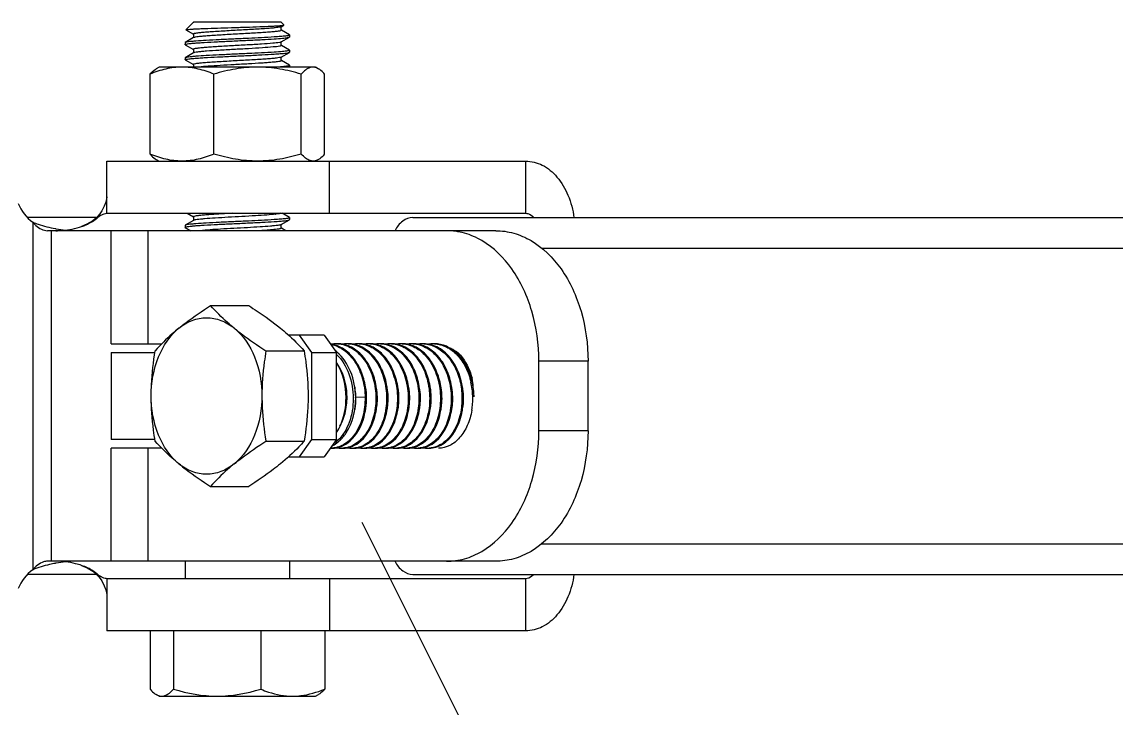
# Model space of a CAD drawing. Extents: x 1247970 to 1725648, y 860327 to 1277876.
# Drawn here: x 1335216 to 1335856, y 1196459 to 1196861 of the extents above; entities that cross this region are included whole.
import ezdxf

# ---------------------------------------------------------------- set-up
doc = ezdxf.new("R2010")
doc.units = 0
doc.header["$LTSCALE"] = 1000
doc.header["$MEASUREMENT"] = 0
doc.layers.get('0').update_dxf_attribs({"color": 254})
doc.layers.add('PUB_DIM', color=254, linetype='Continuous')
doc.layers.add('TK', color=4, linetype='Continuous')
doc.styles.get("Standard").update_dxf_attribs({"font": 'gbenor.shx', "bigfont": 'gbcbig.shx'})
doc.dimstyles.get("Standard").update_dxf_attribs({"dimtxt": 0.18, "dimasz": 0.18, "dimexe": 0.18, "dimexo": 0.0625, "dimgap": 0.09, "dimtad": 0, "dimtih": 1, "dimtoh": 1, "dimdec": 4, "dimzin": 0, "dimdsep": 46, "dimtxsty": 'Standard', "dimcen": 0.09, "dimadec": 0, "dimazin": 0, "dimtfac": 1, "dimtdec": 4, "dimtofl": 0, "dimtmove": 0, "dimatfit": 3, "dimfxl": 0, "dimtolj": 1, "dimtzin": 0, "dimarcsym": 0})

# ---------------------------------------------------------------- blocks, each defined once
blk = doc.blocks.new('A$C63786A89')
at = {"linetype": 'Continuous'}
for p, q in [((2298.54, 4216.22), (2294.64, 4212.32)), ((2294.67, 4212.25), (2294.64, 4212.32)), ((2298.54, 4216.22), (2298.97, 4216.53)), ((2298.97, 4216.53), (2299.28, 4216.69)), ((2299.02, 4216.56), (2298.97, 4216.53)), ((2299.27, 4216.95), (2299.02, 4216.69)), ((2299.02, 4216.69), (2299.02, 4216.56)), ((2299.02, 4216.69), (2299.28, 4216.69)), ((2299.27, 4216.95), (2350.17, 4216.95)), ((2350.18, 4216.95), (2351.98, 4215.14)), ((2350.31, 4214.11), (2351.95, 4215.06)), ((2350.43, 4212.04), (2350.43, 4214.18)), ((2351.95, 4215.06), (2351.98, 4215.14)), ((2299.13, 4207.72), (2294.28, 4204.9)), ((2294.67, 4212.25), (2298.99, 4209.74)), ((2299.02, 4209.79), (2299.02, 4207.65)), ((2350.31, 4205.2), (2355.17, 4208.02)), ((2355.17, 4209.36), (2350.46, 4212.09)), ((2355.17, 4208.02), (2354.15, 4207.75)), ((2355.27, 4208.13), (2355.17, 4208.02)), ((2355.27, 4209.24), (2355.27, 4208.13)), ((2294.28, 4204.9), (2294.18, 4204.79)), ((2294.18, 4204.79), (2294.18, 4203.68)), ((2294.28, 4203.56), (2294.18, 4203.68)), ((2294.28, 4203.56), (2298.99, 4200.83)), ((2299.02, 4200.89), (2299.02, 4198.74)), ((2350.31, 4205.2), (2349.49, 4204.95)), ((2350.43, 4203.13), (2350.43, 4205.27)), ((2355.17, 4200.45), (2350.46, 4203.18)), ((2355.17, 4200.45), (2355.27, 4200.34)), ((2355.27, 4200.34), (2355.27, 4199.22)), ((2294.28, 4196), (2294.18, 4195.88)), ((2294.18, 4195.88), (2294.18, 4194.77)), ((2294.28, 4194.66), (2294.18, 4194.77)), ((2299.13, 4198.81), (2294.28, 4196)), ((2294.28, 4194.66), (2298.99, 4191.93)), ((2350.31, 4196.3), (2355.17, 4199.11)), ((2350.43, 4194.22), (2350.43, 4196.36)), ((2355.17, 4191.54), (2350.46, 4194.27)), ((2355.17, 4199.11), (2355.27, 4199.22)), ((2278.92, 4190.48), (2277.23, 4189.5)), ((2370.53, 4190.48), (2278.92, 4190.48)), ((2299.02, 4191.98), (2299.02, 4190.48)), ((2355.17, 4191.54), (2355.27, 4191.43)), ((2355.27, 4191.43), (2355.27, 4190.48)), ((2370.53, 4190.48), (2372.21, 4189.5)), ((2273.64, 4139.59), (2273.64, 4186.39)), ((2311.03, 4139.59), (2311.03, 4186.39)), ((2362.12, 4139.59), (2362.12, 4186.39)), ((2375.81, 4139.59), (2375.81, 4186.39)), ((2248.37, 4104.96), (2248.37, 4135.5)), ((2248.37, 4135.5), (2493.39, 4135.5)), ((2277.23, 4136.48), (2278.92, 4135.5)), ((2372.21, 4136.48), (2370.53, 4135.5)), ((2378.71, 4104.96), (2378.71, 4135.5)), ((2493.39, 4135.5), (2493.39, 4104.96)), ((2242.08, 4101.71), (2243.82, 4104.01)), ((2248.37, 4104.96), (2493.39, 4104.96)), ((2295.34, 4104.96), (2298.99, 4102.85)), ((2355.17, 4102.46), (2350.86, 4104.96)), ((2242.38, 4102.41), (2201.98, 4102.41)), ((2205.03, 4099.71), (2205.03, 3896.42)), ((2294.28, 4098.01), (2294.18, 4097.89)), ((2294.18, 4097.89), (2294.18, 4096.78)), ((2299.13, 4100.82), (2294.28, 4098.01)), ((2299.02, 4102.9), (2299.02, 4100.75)), ((2350.31, 4098.31), (2355.17, 4101.12)), ((2350.43, 4096.23), (2350.43, 4098.37)), ((2355.17, 4102.46), (2355.27, 4102.35)), ((2355.27, 4102.35), (2355.27, 4101.23)), ((2427.31, 4102.41), (4115.84, 4102.41)), ((2447.1, 4094.78), (2213.69, 4094.78)), ((2215.83, 4094.78), (2215.83, 3901.35)), ((2250.91, 4028.6), (2250.91, 4094.78)), ((2272.53, 4028.6), (2272.53, 4094.78)), ((2294.28, 4096.67), (2294.18, 4096.78)), ((2294.28, 4096.67), (2297.54, 4094.78)), ((2353.05, 4094.78), (2350.46, 4096.28)), ((2475.9, 4094.78), (2447.1, 4094.78)), ((2502.82, 4084.6), (3938.47, 4084.6)), ((2309.06, 4050.96), (2331.39, 4050.96)), ((2375.52, 4033.69), (2354.61, 4033.69)), ((2368.32, 4023.51), (2361.12, 4033.69)), ((2375.52, 4033.69), (2382.72, 4023.51)), ((2250.91, 4028.6), (2280.52, 4028.6)), ((2250.93, 4023.51), (2250.93, 3972.61)), ((2250.93, 4023.51), (2276.52, 4023.51)), ((2341.46, 4024.51), (2363.78, 4024.51)), ((2368.32, 3972.61), (2368.32, 4023.51)), ((2368.32, 4023.51), (2382.72, 4023.51)), ((2382.72, 3972.61), (2382.72, 4023.51)), ((2453.34, 4022.8), (2453.3, 4022.84)), ((2501.09, 3977.7), (2501.09, 4018.42)), ((2529.89, 4018.42), (2501.09, 4018.42)), ((2529.89, 3977.7), (2529.89, 4018.42)), ((2394.07, 3997.3), (2393.95, 3997.3)), ((2399.46, 3997.16), (2394.07, 3997.3)), ((2529.89, 3977.7), (2501.09, 3977.7)), ((2276.52, 3972.61), (2250.93, 3972.61)), ((2341.46, 3971.61), (2363.78, 3971.61)), ((2361.12, 3962.43), (2368.32, 3972.61)), ((2368.32, 3972.61), (2382.72, 3972.61)), ((2382.72, 3972.61), (2375.52, 3962.43)), ((2250.91, 3901.35), (2250.91, 3967.52)), ((2280.52, 3967.52), (2250.91, 3967.52)), ((2272.53, 3901.35), (2272.53, 3967.52)), ((2354.61, 3962.43), (2375.52, 3962.43)), ((2309.06, 3945.16), (2331.39, 3945.16)), ((2502.82, 3911.53), (3938.47, 3911.53)), ((2447.1, 3901.35), (2213.69, 3901.35)), ((2294.18, 3901.35), (2294.18, 3891.16)), ((2355.27, 3901.35), (2355.27, 3891.16)), ((2475.9, 3901.35), (2447.1, 3901.35)), ((2242.37, 3893.71), (2201.98, 3893.71)), ((2242.08, 3894.41), (2243.82, 3892.11)), ((2427.31, 3893.71), (4115.84, 3893.71)), ((2248.37, 3891.16), (2248.37, 3860.62)), ((2493.39, 3891.16), (2248.37, 3891.16)), ((2378.71, 3891.16), (2378.71, 3860.62)), ((2493.39, 3891.16), (2493.39, 3860.62)), ((2493.39, 3860.62), (2248.37, 3860.62)), ((2273.63, 3860.62), (2273.63, 3826.54)), ((2287.32, 3860.62), (2287.32, 3826.54)), ((2338.42, 3860.62), (2338.42, 3826.54)), ((2375.82, 3860.62), (2375.82, 3826.54)), ((2278.91, 3822.45), (2277.25, 3823.4)), ((2278.91, 3822.45), (2370.54, 3822.45)), ((2370.54, 3822.45), (2372.2, 3823.4))]:
    blk.add_line(p, q, dxfattribs=at)
for points in [[(2248.37, 4114.68), (2248.35, 4114.41), (2248.2, 4113.33), (2247.74, 4111.51), (2246.84, 4109.1), (2245.38, 4106.31), (2243.82, 4104.01)], [(2243.82, 4104), (2242.57, 4102.58), (2240.12, 4100.51), (2236.76, 4098.52), (2233.64, 4097.22)], [(2233.64, 3898.9), (2236.78, 3897.6), (2240.15, 3895.6), (2242.59, 3893.52), (2243.82, 3892.12)], [(2243.82, 3892.11), (2245.38, 3889.82), (2246.84, 3887.03), (2247.74, 3884.62), (2248.2, 3882.8), (2248.35, 3881.72), (2248.37, 3881.44)]]:
    blk.add_lwpolyline(points, dxfattribs=at)
for centre, radius, start, end in [((2220.09, 4120.23), 25.45, 202.02431, 233.74846), ((2254.56, 4088.29), 18.26, 123.78825, 124.18873), ((2340.24, 4165.61), 61.58, 276.37452, 276.61423), ((2232.15, 4172.43), 77.71, 259.72994, 260.04434), ((2232.02, 4171.58), 76.84, 260.02787, 264.24905), ((2382.58, 4011.73), 16.87, 90.02898, 99.46151), ((2382.57, 4011.91), 16.69, 87.33215, 89.99846), ((2388.88, 4011.73), 16.87, 90.0287, 99.42249), ((2388.87, 4011.91), 16.69, 87.33192, 89.99847), ((2395.18, 4011.73), 16.87, 90.02923, 99.50174), ((2395.17, 4011.91), 16.69, 87.33234, 89.99846), ((2401.48, 4011.73), 16.88, 90.03052, 99.6646), ((2401.47, 4011.91), 16.69, 87.33204, 89.99846), ((2407.78, 4011.73), 16.87, 90.02886, 99.44501), ((2407.77, 4011.91), 16.69, 87.33216, 89.99847), ((2414.07, 4011.73), 16.87, 90.02918, 99.48568), ((2414.07, 4011.91), 16.69, 87.3323, 89.99846), ((2420.37, 4011.73), 16.87, 90.02883, 99.44067), ((2420.36, 4011.91), 16.69, 87.33196, 89.99846), ((2426.67, 4011.73), 16.87, 90.02924, 99.52221), ((2426.66, 4011.91), 16.69, 87.33233, 89.99846), ((2432.97, 4011.73), 16.87, 90.02909, 99.4753), ((2432.96, 4011.91), 16.69, 87.33225, 89.99846), ((2439.27, 4011.73), 16.87, 90.02872, 99.42486), ((2439.26, 4011.91), 16.69, 87.33187, 89.99846), ((2368.03, 4006.38), 22.95, 49.37608, 52.48049), ((2423.16, 3997.28), 40.02, 15.70508, 15.9956), ((2421.76, 3996.91), 41.46, 8.81306, 15.66963), ((2421.18, 4000.22), 41.65, 4.18605, 11.38344), ((2377.42, 3996.77), 35.55, 9.744, 11.21229), ((2408.99, 3996.78), 35.46, 9.68052, 12.1157), ((2415.23, 3996.77), 35.53, 9.99325, 10.98691), ((2419.72, 3996.68), 42.73, 1.97211, 12.70071), ((2420.15, 3996.65), 43.09, 1.93856, 8.8281), ((2350.89, 3996.65), 43.06, 0.68329, 0.86009), ((2357.89, 3996.65), 36.19, 0.80136, 1.03713), ((2419.46, 3996.65), 43, 355.86942, 1.89367), ((2419.3, 3996.65), 43.15, 1.88662, 2.00129), ((2420.15, 3996.65), 43.09, 1.28187, 1.9468), ((2420.86, 3996.54), 41.59, 350.59733, 355.87431), ((2379.42, 3981.35), 13.83, 268.84767, 269.99976), ((2379.42, 3981.39), 13.87, 270.00223, 273.20584), ((2385.73, 3981.59), 14.07, 258.6704, 269.95202), ((2385.72, 3981.39), 13.87, 270.00225, 273.20519), ((2392.03, 3981.59), 14.07, 258.61107, 269.9514), ((2392.02, 3981.39), 13.87, 270.00226, 273.20469), ((2398.33, 3981.59), 14.07, 258.63017, 269.95153), ((2398.32, 3981.39), 13.87, 270.00225, 273.2045), ((2404.63, 3981.59), 14.07, 258.65344, 269.95185), ((2404.62, 3981.39), 13.87, 270.00226, 273.2051), ((2410.93, 3981.59), 14.07, 258.59812, 269.95123), ((2410.92, 3981.39), 13.87, 270.00226, 273.20458), ((2417.23, 3981.59), 14.07, 258.61642, 269.95147), ((2417.22, 3981.39), 13.87, 270.00225, 273.20457), ((2423.53, 3981.61), 14.09, 257.85066, 269.94769), ((2423.51, 3981.39), 13.87, 270.00226, 273.205), ((2429.83, 3981.59), 14.07, 258.5825, 269.9511), ((2429.81, 3981.39), 13.87, 270.00225, 273.20453), ((2436.12, 3981.59), 14.07, 258.66116, 269.95192), ((2436.11, 3981.39), 13.87, 270.00224, 273.20502), ((2232.15, 3823.69), 77.71, 99.95566, 100.27006), ((2232.02, 3824.54), 76.85, 95.7566, 99.97206), ((2220.09, 3875.89), 25.45, 126.25154, 157.97569), ((2254.56, 3907.83), 18.26, 235.81127, 236.21175)]:
    blk.add_arc(centre, radius, start, end, dxfattribs=at)
for points, knots in [([(2294.64, 4212.32), (2294.75, 4212.42), (2295.3, 4212.45), (2296.28, 4212.62), (2297.91, 4212.71), (2300.05, 4212.85), (2302.71, 4212.97), (2307.09, 4213.16), (2313.35, 4213.37), (2321.39, 4213.63), (2329.65, 4213.88), (2337.37, 4214.14), (2342.26, 4214.33), (2344.5, 4214.44)], [0, 0, 0, 0, 0.009005, 0.029828, 0.062254, 0.105696, 0.159308, 0.222014, 0.369384, 0.535453, 0.705888, 0.865592, 1, 1, 1, 1]), ([(2350.31, 4214.11), (2350.04, 4213.95), (2349.09, 4213.79), (2347.31, 4213.52), (2344.69, 4213.28), (2341.36, 4213.01), (2337.42, 4212.75), (2331.4, 4212.39), (2325.1, 4212.04), (2318.74, 4211.69), (2314.17, 4211.42), (2309.99, 4211.16), (2306.34, 4210.9), (2303.35, 4210.64), (2301.15, 4210.4), (2299.79, 4210.16), (2299.2, 4209.98), (2299.02, 4209.85), (2299.02, 4209.79)], [0, 0, 0, 0, 0.01868, 0.054277, 0.105763, 0.171347, 0.248693, 0.335025, 0.522009, 0.615924, 0.705599, 0.787807, 0.859592, 0.918386, 0.96211, 0.989308, 0.996543, 1, 1, 1, 1]), ([(2344.5, 4214.44), (2345.49, 4214.48), (2347.23, 4214.58), (2349.5, 4214.7), (2350.97, 4214.89), (2351.75, 4214.94), (2351.95, 4215.06)], [0, 0, 0, 0, 0.397446, 0.702405, 0.905141, 1, 1, 1, 1]), ([(2294.18, 4203.68), (2294.18, 4203.81), (2294.81, 4203.96), (2295.64, 4204.14), (2297.34, 4204.33), (2299.5, 4204.53), (2302.26, 4204.74), (2306.82, 4205.03), (2313.37, 4205.37), (2321.82, 4205.77), (2330.51, 4206.17), (2338.71, 4206.57), (2343.92, 4206.86), (2346.32, 4207.02)], [0, 0, 0, 0, 0.007474, 0.026715, 0.057888, 0.100418, 0.15342, 0.21576, 0.362935, 0.529332, 0.700642, 0.862147, 1, 1, 1, 1]), ([(2346.32, 4208.13), (2341.31, 4207.8), (2333.42, 4207.42), (2322.7, 4206.92), (2314.46, 4206.54), (2307.04, 4206.15), (2301.65, 4205.82), (2298.2, 4205.53), (2296.37, 4205.35), (2295.13, 4205.15), (2294.48, 4205.02), (2294.28, 4204.9)], [0, 0, 0, 0, 0.288675, 0.45439, 0.616901, 0.763185, 0.881518, 0.927147, 0.962487, 0.986875, 1, 1, 1, 1]), ([(2350.43, 4212.04), (2350.43, 4211.98), (2350.25, 4211.85), (2349.66, 4211.67), (2348.3, 4211.43), (2346.1, 4211.19), (2343.1, 4210.93), (2339.46, 4210.67), (2335.27, 4210.41), (2330.71, 4210.14), (2324.35, 4209.79), (2318.04, 4209.44), (2312.03, 4209.08), (2308.09, 4208.82), (2304.76, 4208.55), (2302.14, 4208.31), (2300.36, 4208.04), (2299.41, 4207.88), (2299.13, 4207.72)], [0, 0, 0, 0, 0.003454, 0.010692, 0.037889, 0.081612, 0.140406, 0.212192, 0.2944, 0.384076, 0.47799, 0.664974, 0.751306, 0.828653, 0.894238, 0.945724, 0.981321, 1, 1, 1, 1]), ([(2355.27, 4209.24), (2355.27, 4209.18), (2355.02, 4209.05), (2354.6, 4208.94), (2353.85, 4208.8), (2352.35, 4208.61), (2349.79, 4208.37), (2347.59, 4208.21), (2346.32, 4208.13)], [0, 0, 0, 0, 0.022323, 0.073172, 0.154943, 0.267309, 0.580058, 1, 1, 1, 1]), ([(2346.32, 4207.02), (2347.92, 4207.12), (2350.53, 4207.32), (2353.14, 4207.57), (2354.15, 4207.75)], [0, 0, 0, 0, 0.609757, 1, 1, 1, 1]), ([(2355.17, 4209.36), (2355.19, 4209.34), (2355.24, 4209.32), (2355.27, 4209.27), (2355.27, 4209.24)], [0, 0, 0, 0, 0.600507, 1, 1, 1, 1]), ([(2349.49, 4204.95), (2348.18, 4204.68), (2344.62, 4204.36), (2338.26, 4203.87), (2330.17, 4203.41), (2322.81, 4203.01), (2316.84, 4202.67), (2312.66, 4202.42), (2308.85, 4202.17), (2305.56, 4201.93), (2302.88, 4201.68), (2300.91, 4201.45), (2299.7, 4201.23), (2299.18, 4201.06), (2299.02, 4200.94), (2299.02, 4200.89)], [0, 0, 0, 0, 0.079397, 0.210688, 0.37738, 0.558336, 0.646974, 0.730582, 0.806487, 0.872269, 0.92584, 0.965525, 0.990178, 0.996771, 1, 1, 1, 1]), ([(2349.49, 4202.74), (2348.23, 4202.49), (2344.85, 4202.17), (2338.79, 4201.7), (2331.04, 4201.25), (2322.55, 4200.78), (2314.32, 4200.32), (2308.08, 4199.92), (2303.95, 4199.57), (2301.71, 4199.35), (2300.19, 4199.11), (2299.38, 4198.95), (2299.13, 4198.81)], [0, 0, 0, 0, 0.076129, 0.201385, 0.361063, 0.536229, 0.706082, 0.850457, 0.907574, 0.95229, 0.983331, 1, 1, 1, 1]), ([(2354.15, 4199.95), (2353.14, 4199.78), (2350.53, 4199.52), (2347.92, 4199.33), (2346.32, 4199.22)], [0, 0, 0, 0, 0.390243, 1, 1, 1, 1]), ([(2350.43, 4203.13), (2350.43, 4203.03), (2350.01, 4202.86), (2349.73, 4202.79), (2349.49, 4202.74)], [0, 0, 0, 0, 0.294899, 1, 1, 1, 1]), ([(2355.27, 4200.34), (2355.27, 4200.22), (2354.74, 4200.07), (2354.43, 4200), (2354.15, 4199.95)], [0, 0, 0, 0, 0.284405, 1, 1, 1, 1]), ([(2294.18, 4194.77), (2294.18, 4194.9), (2294.81, 4195.05), (2295.64, 4195.23), (2297.34, 4195.43), (2299.5, 4195.63), (2302.26, 4195.83), (2306.82, 4196.12), (2313.37, 4196.46), (2321.81, 4196.86), (2330.51, 4197.26), (2338.71, 4197.66), (2343.92, 4197.95), (2346.32, 4198.11)], [0, 0, 0, 0, 0.007476, 0.026716, 0.057887, 0.100414, 0.153414, 0.215754, 0.362928, 0.529315, 0.700628, 0.862146, 1, 1, 1, 1]), ([(2346.32, 4199.22), (2341.31, 4198.89), (2333.42, 4198.51), (2322.7, 4198.02), (2314.46, 4197.63), (2307.04, 4197.25), (2301.65, 4196.91), (2298.2, 4196.62), (2296.37, 4196.44), (2295.13, 4196.24), (2294.48, 4196.11), (2294.28, 4196)], [0, 0, 0, 0, 0.288662, 0.454372, 0.61689, 0.763172, 0.881507, 0.927139, 0.962484, 0.986874, 1, 1, 1, 1]), ([(2350.31, 4196.3), (2350.04, 4196.14), (2349.09, 4195.97), (2347.31, 4195.7), (2344.69, 4195.46), (2341.36, 4195.19), (2337.42, 4194.93), (2331.4, 4194.57), (2325.1, 4194.23), (2318.74, 4193.87), (2314.17, 4193.61), (2309.99, 4193.34), (2306.34, 4193.08), (2303.35, 4192.82), (2301.15, 4192.58), (2299.79, 4192.34), (2299.2, 4192.17), (2299.02, 4192.04), (2299.02, 4191.98)], [0, 0, 0, 0, 0.018679, 0.054277, 0.105762, 0.171346, 0.248693, 0.335026, 0.522009, 0.615924, 0.705599, 0.787807, 0.859593, 0.918387, 0.962111, 0.989308, 0.996545, 1, 1, 1, 1]), ([(2350.43, 4194.22), (2350.43, 4194.08), (2349.79, 4193.9), (2348.9, 4193.71), (2347.15, 4193.49), (2344.91, 4193.27), (2342.08, 4193.04), (2337.47, 4192.72), (2331.02, 4192.34), (2322.94, 4191.9), (2315.06, 4191.46), (2308.21, 4191.02), (2304.08, 4190.69), (2302.33, 4190.49)], [0, 0, 0, 0, 0.008633, 0.030467, 0.065649, 0.113361, 0.17237, 0.24111, 0.400216, 0.573745, 0.743191, 0.890496, 1, 1, 1, 1]), ([(2346.32, 4198.11), (2347.47, 4198.19), (2349.51, 4198.33), (2352.18, 4198.55), (2353.96, 4198.81), (2354.9, 4198.95), (2355.17, 4199.11)], [0, 0, 0, 0, 0.388109, 0.689534, 0.895144, 1, 1, 1, 1]), ([(2292.34, 4190.48), (2289.16, 4190.48), (2282.74, 4189.67), (2276.64, 4187.61), (2273.64, 4186.39)], [0, 0, 0, 0, 0.494687, 1, 1, 1, 1]), ([(2273.64, 4186.39), (2273.93, 4186.71), (2275.03, 4187.89), (2276.28, 4188.95), (2277.3, 4189.54)], [0, 0, 0, 0, 0.27214, 1, 1, 1, 1]), ([(2311.03, 4186.39), (2308.04, 4187.61), (2301.93, 4189.67), (2295.51, 4190.48), (2292.34, 4190.48)], [0, 0, 0, 0, 0.505313, 1, 1, 1, 1]), ([(2336.58, 4190.48), (2332.26, 4190.48), (2323.6, 4189.69), (2315.18, 4187.62), (2311.03, 4186.39)], [0, 0, 0, 0, 0.499512, 1, 1, 1, 1]), ([(2362.12, 4186.39), (2357.98, 4187.62), (2349.56, 4189.69), (2340.9, 4190.48), (2336.58, 4190.48)], [0, 0, 0, 0, 0.500488, 1, 1, 1, 1]), ([(2355.27, 4191.43), (2355.27, 4191.38), (2355.09, 4191.26), (2354.55, 4191.11), (2353.28, 4190.9), (2351.23, 4190.68), (2349.58, 4190.55), (2348.64, 4190.48)], [0, 0, 0, 0, 0.023766, 0.074575, 0.26685, 0.577881, 1, 1, 1, 1]), ([(2368.97, 4190.48), (2368.38, 4190.48), (2366.81, 4190.2), (2364.42, 4188.77), (2362.9, 4187.25), (2362.12, 4186.39)], [0, 0, 0, 0, 0.214846, 0.574291, 1, 1, 1, 1]), ([(2372.15, 4189.54), (2371.89, 4189.69), (2370.91, 4190.2), (2369.78, 4190.48), (2368.97, 4190.48)], [0, 0, 0, 0, 0.266275, 1, 1, 1, 1]), ([(2375.81, 4186.39), (2375.52, 4186.71), (2374.41, 4187.89), (2373.17, 4188.95), (2372.15, 4189.54)], [0, 0, 0, 0, 0.27214, 1, 1, 1, 1]), ([(2273.64, 4139.59), (2273.93, 4139.27), (2275.03, 4138.09), (2276.28, 4137.03), (2277.3, 4136.44)], [0, 0, 0, 0, 0.27214, 1, 1, 1, 1]), ([(2292.34, 4135.5), (2289.16, 4135.5), (2282.74, 4136.3), (2276.64, 4138.37), (2273.64, 4139.59)], [0, 0, 0, 0, 0.494687, 1, 1, 1, 1]), ([(2311.03, 4139.59), (2308.04, 4138.37), (2301.93, 4136.3), (2295.51, 4135.5), (2292.34, 4135.5)], [0, 0, 0, 0, 0.505313, 1, 1, 1, 1]), ([(2336.58, 4135.5), (2332.26, 4135.5), (2323.6, 4136.28), (2315.18, 4138.35), (2311.03, 4139.59)], [0, 0, 0, 0, 0.499512, 1, 1, 1, 1]), ([(2362.12, 4139.59), (2357.98, 4138.35), (2349.56, 4136.28), (2340.9, 4135.5), (2336.58, 4135.5)], [0, 0, 0, 0, 0.500488, 1, 1, 1, 1]), ([(2368.97, 4135.5), (2368.38, 4135.5), (2366.81, 4135.77), (2364.42, 4137.21), (2362.9, 4138.73), (2362.12, 4139.59)], [0, 0, 0, 0, 0.214846, 0.574291, 1, 1, 1, 1]), ([(2372.15, 4136.44), (2371.89, 4136.29), (2370.91, 4135.78), (2369.78, 4135.5), (2368.97, 4135.5)], [0, 0, 0, 0, 0.266275, 1, 1, 1, 1]), ([(2375.81, 4139.59), (2375.52, 4139.27), (2374.41, 4138.09), (2373.17, 4137.03), (2372.15, 4136.44)], [0, 0, 0, 0, 0.27214, 1, 1, 1, 1]), ([(2493.39, 4135.5), (2496.73, 4135.5), (2503.84, 4133.65), (2512.56, 4126.22), (2518.87, 4115.4), (2521.06, 4106.91), (2521.67, 4102.43)], [0, 0, 0, 0, 0.213346, 0.447987, 0.712108, 1, 1, 1, 1]), ([(2244.41, 4103.47), (2244.75, 4103.7), (2245.95, 4104.45), (2247.36, 4104.96), (2248.37, 4104.96)], [0, 0, 0, 0, 0.289589, 1, 1, 1, 1]), ([(2321.75, 4104.96), (2318.79, 4104.79), (2314.51, 4104.55), (2309.1, 4104.2), (2305.74, 4103.95), (2302.98, 4103.7), (2300.97, 4103.47), (2299.72, 4103.25), (2299.18, 4103.08), (2299.02, 4102.95), (2299.02, 4102.9)], [0, 0, 0, 0, 0.388713, 0.560606, 0.709818, 0.83148, 0.921685, 0.977737, 0.99271, 1, 1, 1, 1]), ([(2347.08, 4104.41), (2345.4, 4104.22), (2341.46, 4103.9), (2334.91, 4103.48), (2327.35, 4103.06), (2319.53, 4102.63), (2312.23, 4102.2), (2306.8, 4101.84), (2303.26, 4101.52), (2301.35, 4101.31), (2300.04, 4101.09), (2299.35, 4100.94), (2299.13, 4100.82)], [0, 0, 0, 0, 0.105473, 0.246514, 0.409231, 0.577538, 0.73479, 0.865458, 0.916662, 0.9567, 0.984639, 1, 1, 1, 1]), ([(2350.22, 4104.96), (2349.9, 4104.82), (2348.92, 4104.65), (2347.96, 4104.51), (2347.34, 4104.44)], [0, 0, 0, 0, 0.361489, 1, 1, 1, 1]), ([(2493.39, 4104.96), (2493.82, 4104.96), (2495.64, 4104.73), (2497.23, 4103.54), (2498.11, 4102.47)], [0, 0, 0, 0, 0.236834, 1, 1, 1, 1]), ([(2205.03, 4099.71), (2206.07, 4099.29), (2210.39, 4097.71), (2214.87, 4096.6), (2218.3, 4095.97)], [0, 0, 0, 0, 0.242689, 1, 1, 1, 1]), ([(2205.03, 4099.71), (2205.61, 4099.02), (2207.91, 4096.61), (2211.21, 4094.78), (2213.69, 4094.78)], [0, 0, 0, 0, 0.266, 1, 1, 1, 1]), ([(2218.55, 4094.78), (2219.87, 4094.78), (2224.97, 4094.98), (2230.06, 4095.97), (2233.64, 4097.22)], [0, 0, 0, 0, 0.257456, 1, 1, 1, 1]), ([(2233.64, 4097.22), (2234.5, 4097.52), (2237.47, 4098.69), (2240.31, 4100.27), (2242.08, 4101.71)], [0, 0, 0, 0, 0.285604, 1, 1, 1, 1]), ([(2242.08, 4101.71), (2242.27, 4101.87), (2243, 4102.45), (2243.74, 4103.02), (2244.3, 4103.4)], [0, 0, 0, 0, 0.26918, 1, 1, 1, 1]), ([(2294.18, 4096.78), (2294.18, 4096.91), (2294.81, 4097.06), (2295.64, 4097.24), (2297.34, 4097.44), (2299.5, 4097.64), (2302.26, 4097.84), (2306.82, 4098.13), (2313.37, 4098.47), (2321.81, 4098.87), (2330.51, 4099.27), (2338.71, 4099.67), (2343.92, 4099.96), (2346.32, 4100.12)], [0, 0, 0, 0, 0.007475, 0.026715, 0.057884, 0.100408, 0.153404, 0.215742, 0.362918, 0.529309, 0.70062, 0.862141, 1, 1, 1, 1]), ([(2346.32, 4101.23), (2341.31, 4100.91), (2333.42, 4100.52), (2322.7, 4100.03), (2314.46, 4099.64), (2307.04, 4099.26), (2301.65, 4098.92), (2298.2, 4098.64), (2296.37, 4098.45), (2295.13, 4098.25), (2294.48, 4098.12), (2294.28, 4098.01)], [0, 0, 0, 0, 0.288661, 0.454369, 0.616887, 0.763171, 0.881506, 0.927138, 0.962483, 0.986874, 1, 1, 1, 1]), ([(2350.31, 4098.31), (2350.1, 4098.19), (2349.43, 4098.04), (2348.16, 4097.83), (2346.3, 4097.62), (2342.86, 4097.31), (2337.57, 4096.95), (2330.42, 4096.53), (2322.73, 4096.11), (2313.5, 4095.58), (2306.9, 4095.19), (2302.91, 4094.78)], [0, 0, 0, 0, 0.015181, 0.042677, 0.082042, 0.132389, 0.261045, 0.416419, 0.583657, 0.746751, 1, 1, 1, 1]), ([(2355.27, 4102.35), (2355.27, 4102.28), (2355.02, 4102.15), (2354.6, 4102.05), (2353.85, 4101.91), (2352.35, 4101.71), (2349.79, 4101.47), (2347.59, 4101.32), (2346.32, 4101.23)], [0, 0, 0, 0, 0.022341, 0.073201, 0.154978, 0.267351, 0.580068, 1, 1, 1, 1]), ([(2346.32, 4100.12), (2347.47, 4100.2), (2349.51, 4100.35), (2352.18, 4100.57), (2353.96, 4100.82), (2354.9, 4100.96), (2355.17, 4101.12)], [0, 0, 0, 0, 0.388122, 0.68952, 0.895147, 1, 1, 1, 1]), ([(2355.17, 4101.12), (2355.19, 4101.14), (2355.24, 4101.16), (2355.27, 4101.21), (2355.27, 4101.23)], [0, 0, 0, 0, 0.600622, 1, 1, 1, 1]), ([(2427.31, 4102.41), (2425.26, 4102.41), (2420.78, 4100.71), (2418.05, 4096.97), (2416.99, 4094.83)], [0, 0, 0, 0, 0.461863, 1, 1, 1, 1]), ([(2347.97, 4095.61), (2347.36, 4095.53), (2344.06, 4095.17), (2340.75, 4094.95), (2338.06, 4094.78)], [0, 0, 0, 0, 0.186687, 1, 1, 1, 1]), ([(2350.43, 4096.23), (2350.43, 4096.16), (2350.17, 4096.01), (2349.73, 4095.89), (2348.93, 4095.74), (2348.33, 4095.65), (2347.97, 4095.61)], [0, 0, 0, 0, 0.085753, 0.276568, 0.581881, 1, 1, 1, 1]), ([(2501.09, 4018.42), (2501.09, 4028.26), (2498.51, 4047.35), (2487.27, 4072.34), (2472.03, 4087.58), (2457.9, 4093.75), (2450.65, 4094.78), (2447.1, 4094.78)], [0, 0, 0, 0, 0.287429, 0.554303, 0.789052, 0.896403, 1, 1, 1, 1]), ([(2475.9, 4094.78), (2479.44, 4094.78), (2486.7, 4093.75), (2500.82, 4087.58), (2516.07, 4072.34), (2527.3, 4047.35), (2529.89, 4028.26), (2529.89, 4018.42)], [0, 0, 0, 0, 0.103597, 0.210948, 0.445697, 0.712571, 1, 1, 1, 1]), ([(2290.53, 4037.74), (2291.92, 4038.88), (2297.9, 4043.56), (2304.19, 4047.83), (2309.06, 4050.96)], [0, 0, 0, 0, 0.237123, 1, 1, 1, 1]), ([(2322.92, 4037.74), (2321.59, 4038.82), (2316.72, 4042.96), (2312.18, 4047.48), (2309.06, 4050.96)], [0, 0, 0, 0, 0.268858, 1, 1, 1, 1]), ([(2331.39, 4050.96), (2333.05, 4049.89), (2339.4, 4045.73), (2345.58, 4041.28), (2349.92, 4037.74)], [0, 0, 0, 0, 0.261287, 1, 1, 1, 1]), ([(2290.53, 4037.74), (2292.87, 4039.65), (2297.99, 4042.74), (2306.73, 4044.42), (2315.47, 4042.74), (2320.59, 4039.65), (2322.92, 4037.74)], [0, 0, 0, 0, 0.257487, 0.5, 0.742513, 1, 1, 1, 1]), ([(2274.33, 3998.06), (2274.33, 4005.83), (2276.86, 4020.57), (2285.23, 4033.41), (2290.53, 4037.74)], [0, 0, 0, 0, 0.531659, 1, 1, 1, 1]), ([(2290.53, 4037.74), (2289.2, 4036.65), (2284.32, 4032.52), (2279.78, 4027.99), (2276.67, 4024.51)], [0, 0, 0, 0, 0.268858, 1, 1, 1, 1]), ([(2322.92, 4037.74), (2324.32, 4036.6), (2330.29, 4031.91), (2336.59, 4027.65), (2341.46, 4024.51)], [0, 0, 0, 0, 0.237123, 1, 1, 1, 1]), ([(2322.92, 4037.74), (2328.23, 4033.41), (2336.59, 4020.57), (2339.12, 4005.83), (2339.12, 3998.06)], [0, 0, 0, 0, 0.468341, 1, 1, 1, 1]), ([(2349.92, 4037.74), (2351.25, 4036.65), (2356.12, 4032.52), (2360.66, 4027.99), (2363.78, 4024.51)], [0, 0, 0, 0, 0.268858, 1, 1, 1, 1]), ([(2390.65, 3971.76), (2394.73, 3975.36), (2398.91, 3983.53), (2400.57, 3995.15), (2399.87, 4004.61), (2397.16, 4013.47), (2392.64, 4020.94), (2386.6, 4026.32), (2381.71, 4028.13), (2379.31, 4028.45)], [0, 0, 0, 0, 0.238806, 0.375378, 0.515068, 0.651187, 0.778286, 0.893865, 1, 1, 1, 1]), ([(2379.4, 4028.3), (2382.2, 4027.77), (2387.88, 4025.08), (2394.28, 4017.74), (2398.42, 4008.07), (2399.42, 4000.85), (2399.46, 3997.16)], [0, 0, 0, 0, 0.215857, 0.456017, 0.721227, 1, 1, 1, 1]), ([(2383.35, 4028.59), (2386.28, 4028.45), (2392.45, 4026.41), (2399.62, 4019.33), (2404.36, 4009.48), (2406.25, 3998.16), (2405.15, 3986.85), (2401.23, 3977), (2394.9, 3969.83), (2389.19, 3967.69), (2386.5, 3967.54)], [0, 0, 0, 0, 0.109411, 0.23076, 0.366314, 0.510391, 0.653213, 0.784895, 0.899597, 1, 1, 1, 1]), ([(2396.95, 3971.76), (2401.21, 3975.52), (2405.47, 3984.14), (2406.91, 3996.29), (2405.9, 4006.09), (2402.73, 4015.09), (2397.65, 4022.45), (2391.03, 4027.4), (2385.83, 4028.6), (2383.36, 4028.6)], [0, 0, 0, 0, 0.241302, 0.379446, 0.520006, 0.655788, 0.781304, 0.89482, 1, 1, 1, 1]), ([(2389.65, 4028.59), (2392.58, 4028.45), (2398.75, 4026.41), (2405.91, 4019.33), (2410.65, 4009.48), (2412.55, 3998.16), (2411.45, 3986.85), (2407.53, 3977), (2401.2, 3969.83), (2395.48, 3967.69), (2392.79, 3967.54)], [0, 0, 0, 0, 0.109411, 0.23076, 0.366309, 0.510386, 0.653207, 0.784895, 0.899597, 1, 1, 1, 1]), ([(2403.26, 3971.77), (2407.51, 3975.52), (2411.77, 3984.15), (2413.21, 3996.29), (2412.19, 4006.09), (2409.03, 4015.09), (2403.95, 4022.45), (2397.32, 4027.4), (2392.13, 4028.6), (2389.66, 4028.6)], [0, 0, 0, 0, 0.241317, 0.379461, 0.520014, 0.655792, 0.781306, 0.894819, 1, 1, 1, 1]), ([(2409.55, 3971.76), (2413.8, 3975.52), (2418.07, 3984.14), (2419.51, 3996.29), (2418.49, 4006.09), (2415.33, 4015.09), (2410.25, 4022.45), (2403.62, 4027.4), (2398.43, 4028.6), (2395.95, 4028.6)], [0, 0, 0, 0, 0.24129, 0.379435, 0.519998, 0.655783, 0.781305, 0.89482, 1, 1, 1, 1]), ([(2395.95, 4028.59), (2398.88, 4028.45), (2405.05, 4026.41), (2412.21, 4019.33), (2416.95, 4009.48), (2418.85, 3998.16), (2417.75, 3986.85), (2413.82, 3977), (2407.5, 3969.83), (2401.78, 3967.69), (2399.09, 3967.54)], [0, 0, 0, 0, 0.109414, 0.230763, 0.366316, 0.510389, 0.653208, 0.784892, 0.899594, 1, 1, 1, 1]), ([(2402.24, 4028.59), (2405.18, 4028.45), (2411.35, 4026.41), (2418.51, 4019.33), (2423.25, 4009.48), (2425.15, 3998.16), (2424.05, 3986.85), (2420.12, 3977), (2413.8, 3969.83), (2408.08, 3967.69), (2405.39, 3967.54)], [0, 0, 0, 0, 0.109411, 0.230759, 0.366311, 0.510389, 0.653212, 0.784896, 0.899598, 1, 1, 1, 1]), ([(2415.85, 3971.76), (2420.11, 3975.52), (2424.37, 3984.14), (2425.81, 3996.29), (2424.79, 4006.09), (2421.63, 4015.09), (2416.55, 4022.45), (2409.92, 4027.4), (2404.73, 4028.6), (2402.25, 4028.6)], [0, 0, 0, 0, 0.241312, 0.379455, 0.520012, 0.655791, 0.781305, 0.89482, 1, 1, 1, 1]), ([(2408.54, 4028.59), (2411.48, 4028.45), (2417.65, 4026.41), (2424.81, 4019.33), (2429.55, 4009.48), (2431.44, 3998.16), (2430.35, 3986.85), (2426.42, 3977), (2420.1, 3969.83), (2414.38, 3967.69), (2411.69, 3967.54)], [0, 0, 0, 0, 0.109413, 0.230762, 0.36631, 0.510386, 0.653205, 0.784893, 0.899595, 1, 1, 1, 1]), ([(2422.15, 3971.77), (2426.41, 3975.52), (2430.67, 3984.14), (2432.11, 3996.29), (2431.09, 4006.09), (2427.93, 4015.09), (2422.85, 4022.45), (2416.22, 4027.4), (2411.03, 4028.6), (2408.55, 4028.6)], [0, 0, 0, 0, 0.241314, 0.379459, 0.520012, 0.655791, 0.781307, 0.89482, 1, 1, 1, 1]), ([(2414.84, 4028.59), (2417.78, 4028.45), (2423.95, 4026.41), (2431.11, 4019.33), (2435.85, 4009.48), (2437.74, 3998.16), (2436.65, 3986.85), (2432.72, 3977), (2426.4, 3969.83), (2420.68, 3967.69), (2417.99, 3967.54)], [0, 0, 0, 0, 0.109413, 0.230763, 0.366317, 0.51039, 0.65321, 0.784893, 0.899595, 1, 1, 1, 1]), ([(2428.44, 3971.76), (2432.7, 3975.51), (2436.96, 3984.14), (2438.41, 3996.29), (2437.39, 4006.09), (2434.23, 4015.09), (2429.15, 4022.45), (2422.52, 4027.4), (2417.33, 4028.6), (2414.85, 4028.6)], [0, 0, 0, 0, 0.241291, 0.379436, 0.519999, 0.655783, 0.781305, 0.89482, 1, 1, 1, 1]), ([(2421.14, 4028.59), (2424.07, 4028.45), (2430.24, 4026.41), (2437.41, 4019.33), (2442.15, 4009.48), (2444.04, 3998.16), (2442.95, 3986.85), (2439.02, 3977), (2432.7, 3969.83), (2426.98, 3967.69), (2424.29, 3967.54)], [0, 0, 0, 0, 0.10941, 0.230759, 0.36631, 0.510388, 0.653211, 0.784896, 0.899598, 1, 1, 1, 1]), ([(2434.75, 3971.77), (2439, 3975.52), (2443.26, 3984.15), (2444.71, 3996.29), (2443.69, 4006.09), (2440.52, 4015.09), (2435.45, 4022.45), (2428.82, 4027.4), (2423.62, 4028.6), (2421.15, 4028.6)], [0, 0, 0, 0, 0.241321, 0.379464, 0.520018, 0.655795, 0.781306, 0.894819, 1, 1, 1, 1]), ([(2427.44, 4028.59), (2430.37, 4028.45), (2436.54, 4026.41), (2443.71, 4019.33), (2448.45, 4009.48), (2450.34, 3998.16), (2449.25, 3986.85), (2445.32, 3977), (2438.99, 3969.83), (2433.28, 3967.69), (2430.59, 3967.54)], [0, 0, 0, 0, 0.109414, 0.230762, 0.366312, 0.510386, 0.653204, 0.784891, 0.899595, 1, 1, 1, 1]), ([(2441.05, 3971.76), (2445.3, 3975.52), (2449.56, 3984.14), (2451.01, 3996.29), (2449.99, 4006.09), (2446.82, 4015.09), (2441.75, 4022.45), (2435.12, 4027.4), (2429.92, 4028.6), (2427.45, 4028.6)], [0, 0, 0, 0, 0.241301, 0.379446, 0.520004, 0.655787, 0.781306, 0.894819, 1, 1, 1, 1]), ([(2433.74, 4028.59), (2436.18, 4028.47), (2441.26, 4027.06), (2447.67, 4021.98), (2452.55, 4014.62), (2455.57, 4005.7), (2456.51, 3996.05), (2455.04, 3984.1), (2450.86, 3975.63), (2446.7, 3971.89)], [0, 0, 0, 0, 0.105385, 0.219488, 0.34542, 0.481197, 0.621395, 0.759049, 1, 1, 1, 1]), ([(2436.9, 3967.52), (2438.25, 3967.52), (2441.03, 3967.93), (2446.43, 3970.42), (2452.19, 3976.56), (2456.28, 3986.56), (2457.45, 3998.12), (2455.49, 4009.68), (2450.57, 4019.69), (2443.11, 4026.78), (2436.74, 4028.6), (2433.75, 4028.6)], [0, 0, 0, 0, 0.049449, 0.100956, 0.214949, 0.346477, 0.489675, 0.634208, 0.769827, 0.890789, 1, 1, 1, 1]), ([(2440.04, 4028.59), (2442.46, 4028.47), (2447.49, 4027.09), (2453.85, 4022.1), (2458.73, 4014.85), (2460.72, 4009.12), (2461.41, 4006.08)], [0, 0, 0, 0, 0.219273, 0.456424, 0.717944, 1, 1, 1, 1]), ([(2453.3, 4022.84), (2451.47, 4024.61), (2447.37, 4027.51), (2442.41, 4028.6), (2440.05, 4028.6)], [0, 0, 0, 0, 0.517736, 1, 1, 1, 1]), ([(2274.33, 3998.06), (2274.33, 4000.29), (2274.54, 4009.15), (2275.59, 4017.97), (2276.67, 4024.51)], [0, 0, 0, 0, 0.251248, 1, 1, 1, 1]), ([(2341.46, 4024.51), (2341.1, 4022.34), (2339.79, 4013.58), (2339.12, 4004.72), (2339.12, 3998.06)], [0, 0, 0, 0, 0.248681, 1, 1, 1, 1]), ([(2363.78, 4024.51), (2364.14, 4022.34), (2365.45, 4013.58), (2366.12, 4004.72), (2366.12, 3998.06)], [0, 0, 0, 0, 0.248681, 1, 1, 1, 1]), ([(2382.76, 4022.43), (2385.95, 4019.26), (2390.89, 4010.87), (2393.3, 3996.68), (2391.15, 3982.8), (2386.41, 3974.8), (2383.36, 3971.99)], [0, 0, 0, 0, 0.245715, 0.512956, 0.773315, 1, 1, 1, 1]), ([(2393.95, 3997.29), (2393.87, 4002.43), (2392.04, 4012.25), (2386.49, 4020.79), (2382.97, 4023.8)], [0, 0, 0, 0, 0.525716, 1, 1, 1, 1]), ([(2448.28, 4026.53), (2448.77, 4026.36), (2450.75, 4025.55), (2452.57, 4024.37), (2453.82, 4023.34)], [0, 0, 0, 0, 0.242775, 1, 1, 1, 1]), ([(2461.62, 4008.31), (2461.22, 4009.73), (2459.38, 4015.02), (2456.3, 4019.94), (2453.34, 4022.8)], [0, 0, 0, 0, 0.264817, 1, 1, 1, 1]), ([(2453.82, 4023.34), (2454.78, 4022.42), (2458.56, 4018.11), (2460.93, 4012.69), (2462.01, 4008.44)], [0, 0, 0, 0, 0.23319, 1, 1, 1, 1]), ([(2382.77, 3976.74), (2384.62, 3979.57), (2387.41, 3986.19), (2389.22, 4000.34), (2386.51, 4011.58), (2382.72, 4017.66)], [0, 0, 0, 0, 0.237857, 0.495496, 1, 1, 1, 1]), ([(2384.74, 3980.45), (2386.27, 3983.09), (2388.49, 3989.17), (2389.56, 4001.92), (2386.71, 4011.87), (2383.08, 4017.14)], [0, 0, 0, 0, 0.239537, 0.497847, 1, 1, 1, 1]), ([(2399.63, 3989.42), (2399.86, 3990.5), (2400.57, 3994.92), (2400.42, 3999.48), (2399.85, 4002.8)], [0, 0, 0, 0, 0.24614, 1, 1, 1, 1]), ([(2405.92, 3989.37), (2406.15, 3990.45), (2406.87, 3994.89), (2406.73, 3999.46), (2406.15, 4002.8)], [0, 0, 0, 0, 0.246098, 1, 1, 1, 1]), ([(2412.16, 3989.1), (2412.41, 3990.2), (2413.17, 3994.72), (2413.04, 3999.38), (2412.45, 4002.78)], [0, 0, 0, 0, 0.245865, 1, 1, 1, 1]), ([(2418.38, 3988.76), (2418.67, 3989.99), (2419.55, 3995.07), (2419.3, 4000.33), (2418.49, 4004.13)], [0, 0, 0, 0, 0.245825, 1, 1, 1, 1]), ([(2424.62, 3988.5), (2424.91, 3989.68), (2425.8, 3994.55), (2425.65, 3999.61), (2424.96, 4003.28)], [0, 0, 0, 0, 0.2454, 1, 1, 1, 1]), ([(2431.11, 3989.31), (2431.34, 3990.4), (2432.07, 3994.9), (2431.92, 3999.55), (2431.32, 4002.93)], [0, 0, 0, 0, 0.246065, 1, 1, 1, 1]), ([(2437.43, 3989.43), (2437.66, 3990.51), (2438.36, 3994.94), (2438.22, 3999.5), (2437.64, 4002.82)], [0, 0, 0, 0, 0.246155, 1, 1, 1, 1]), ([(2443.71, 3989.33), (2443.94, 3990.41), (2444.66, 3994.84), (2444.52, 3999.41), (2443.95, 4002.74)], [0, 0, 0, 0, 0.246058, 1, 1, 1, 1]), ([(2449.93, 3988.99), (2450.18, 3990.11), (2450.97, 3994.71), (2450.83, 3999.47), (2450.22, 4002.94)], [0, 0, 0, 0, 0.245788, 1, 1, 1, 1]), ([(2456.17, 3988.71), (2456.45, 3989.9), (2457.31, 3994.8), (2457.12, 3999.87), (2456.4, 4003.55)], [0, 0, 0, 0, 0.245648, 1, 1, 1, 1]), ([(2276.67, 3971.61), (2276.31, 3973.78), (2275, 3982.54), (2274.33, 3991.41), (2274.33, 3998.06)], [0, 0, 0, 0, 0.248681, 1, 1, 1, 1]), ([(2290.53, 3958.39), (2285.23, 3962.72), (2276.86, 3975.55), (2274.33, 3990.29), (2274.33, 3998.06)], [0, 0, 0, 0, 0.468341, 1, 1, 1, 1]), ([(2339.12, 3998.06), (2339.12, 3990.29), (2336.59, 3975.55), (2328.23, 3962.72), (2322.92, 3958.39)], [0, 0, 0, 0, 0.531659, 1, 1, 1, 1]), ([(2339.12, 3998.06), (2339.12, 3995.84), (2339.33, 3986.98), (2340.38, 3978.16), (2341.46, 3971.61)], [0, 0, 0, 0, 0.251248, 1, 1, 1, 1]), ([(2366.12, 3998.06), (2366.12, 3995.84), (2365.9, 3986.98), (2364.86, 3978.16), (2363.78, 3971.61)], [0, 0, 0, 0, 0.251248, 1, 1, 1, 1]), ([(2399.46, 3997.16), (2399.51, 3993.42), (2398.67, 3986.18), (2394.68, 3976.64), (2388.42, 3969.74), (2382.83, 3967.69), (2380.2, 3967.54)], [0, 0, 0, 0, 0.291821, 0.560232, 0.794326, 1, 1, 1, 1]), ([(2384.35, 3971.76), (2385.9, 3973.12), (2391.88, 3980.26), (2394.04, 3990.01), (2393.95, 3997.16)], [0, 0, 0, 0, 0.224306, 1, 1, 1, 1]), ([(2393.12, 3988.46), (2393.29, 3989.15), (2393.88, 3992.01), (2394.1, 3994.95), (2394.07, 3997.15)], [0, 0, 0, 0, 0.245441, 1, 1, 1, 1]), ([(2461.89, 3989.75), (2461.39, 3986.69), (2459.75, 3980.94), (2455.35, 3973.67), (2449.43, 3968.74), (2444.66, 3967.52), (2442.41, 3967.52)], [0, 0, 0, 0, 0.291651, 0.555731, 0.788679, 1, 1, 1, 1]), ([(2447.1, 3901.35), (2450.65, 3901.35), (2457.9, 3902.38), (2472.03, 3908.54), (2487.27, 3923.78), (2498.51, 3948.78), (2501.09, 3967.86), (2501.09, 3977.7)], [0, 0, 0, 0, 0.103597, 0.210948, 0.445697, 0.712571, 1, 1, 1, 1]), ([(2529.89, 3977.7), (2529.89, 3967.86), (2527.3, 3948.78), (2516.07, 3923.78), (2500.82, 3908.54), (2486.7, 3902.38), (2479.44, 3901.35), (2475.9, 3901.35)], [0, 0, 0, 0, 0.287429, 0.554303, 0.789052, 0.896403, 1, 1, 1, 1]), ([(2290.53, 3958.39), (2289.2, 3959.47), (2284.32, 3963.61), (2279.78, 3968.13), (2276.67, 3971.61)], [0, 0, 0, 0, 0.268858, 1, 1, 1, 1]), ([(2322.92, 3958.39), (2324.32, 3959.53), (2330.29, 3964.21), (2336.59, 3968.48), (2341.46, 3971.61)], [0, 0, 0, 0, 0.237123, 1, 1, 1, 1]), ([(2363.78, 3971.61), (2362.79, 3970.5), (2358.45, 3965.82), (2353.72, 3961.49), (2349.92, 3958.39)], [0, 0, 0, 0, 0.2325, 1, 1, 1, 1]), ([(2380.21, 3967.52), (2382.05, 3967.52), (2385.9, 3968.32), (2389.17, 3970.45), (2390.65, 3971.76)], [0, 0, 0, 0, 0.482388, 1, 1, 1, 1]), ([(2380.22, 3968.99), (2380.59, 3969.17), (2382.05, 3969.94), (2383.41, 3970.93), (2384.35, 3971.76)], [0, 0, 0, 0, 0.243018, 1, 1, 1, 1]), ([(2386.51, 3967.52), (2388.35, 3967.52), (2392.2, 3968.32), (2395.47, 3970.45), (2396.95, 3971.76)], [0, 0, 0, 0, 0.482394, 1, 1, 1, 1]), ([(2392.81, 3967.52), (2394.65, 3967.52), (2398.51, 3968.32), (2401.77, 3970.46), (2403.26, 3971.77)], [0, 0, 0, 0, 0.48237, 1, 1, 1, 1]), ([(2399.1, 3967.52), (2400.95, 3967.52), (2404.8, 3968.31), (2408.07, 3970.45), (2409.55, 3971.76)], [0, 0, 0, 0, 0.482394, 1, 1, 1, 1]), ([(2405.4, 3967.52), (2407.25, 3967.52), (2411.1, 3968.32), (2414.37, 3970.46), (2415.85, 3971.76)], [0, 0, 0, 0, 0.482382, 1, 1, 1, 1]), ([(2411.7, 3967.52), (2413.55, 3967.52), (2417.4, 3968.32), (2420.67, 3970.46), (2422.15, 3971.77)], [0, 0, 0, 0, 0.482371, 1, 1, 1, 1]), ([(2418, 3967.52), (2419.84, 3967.52), (2423.7, 3968.31), (2426.96, 3970.45), (2428.44, 3971.76)], [0, 0, 0, 0, 0.482397, 1, 1, 1, 1]), ([(2424.3, 3967.52), (2426.14, 3967.52), (2430, 3968.32), (2433.27, 3970.46), (2434.75, 3971.77)], [0, 0, 0, 0, 0.482371, 1, 1, 1, 1]), ([(2430.6, 3967.52), (2432.44, 3967.52), (2436.3, 3968.32), (2439.56, 3970.45), (2441.05, 3971.76)], [0, 0, 0, 0, 0.48238, 1, 1, 1, 1]), ([(2446.7, 3971.89), (2445.3, 3970.63), (2442.25, 3968.55), (2438.64, 3967.64), (2436.89, 3967.54)], [0, 0, 0, 0, 0.517722, 1, 1, 1, 1]), ([(2290.53, 3958.39), (2291.92, 3957.25), (2297.9, 3952.56), (2304.19, 3948.3), (2309.06, 3945.16)], [0, 0, 0, 0, 0.237123, 1, 1, 1, 1]), ([(2322.92, 3958.39), (2320.59, 3956.48), (2315.47, 3953.38), (2306.73, 3951.7), (2297.99, 3953.38), (2292.87, 3956.48), (2290.53, 3958.39)], [0, 0, 0, 0, 0.257487, 0.5, 0.742513, 1, 1, 1, 1]), ([(2322.92, 3958.39), (2321.59, 3957.3), (2316.72, 3953.17), (2312.18, 3948.64), (2309.06, 3945.16)], [0, 0, 0, 0, 0.268858, 1, 1, 1, 1]), ([(2349.92, 3958.39), (2348.52, 3957.25), (2342.55, 3952.56), (2336.26, 3948.3), (2331.39, 3945.16)], [0, 0, 0, 0, 0.237123, 1, 1, 1, 1]), ([(2213.69, 3901.35), (2212.9, 3901.35), (2209.52, 3900.73), (2206.7, 3898.42), (2205.03, 3896.42)], [0, 0, 0, 0, 0.231026, 1, 1, 1, 1]), ([(2218.3, 3900.15), (2217.14, 3899.94), (2212.64, 3899.02), (2208.21, 3897.69), (2205.03, 3896.42)], [0, 0, 0, 0, 0.255037, 1, 1, 1, 1]), ([(2233.64, 3898.9), (2232.48, 3899.31), (2227.58, 3900.76), (2222.44, 3901.35), (2218.55, 3901.35)], [0, 0, 0, 0, 0.239548, 1, 1, 1, 1]), ([(2242.08, 3894.41), (2241.56, 3894.84), (2238.96, 3896.71), (2236.02, 3898.07), (2233.64, 3898.9)], [0, 0, 0, 0, 0.210146, 1, 1, 1, 1]), ([(2416.99, 3901.29), (2418.05, 3899.15), (2420.78, 3895.42), (2425.26, 3893.71), (2427.31, 3893.71)], [0, 0, 0, 0, 0.538137, 1, 1, 1, 1]), ([(2244.3, 3892.73), (2244.12, 3892.85), (2243.36, 3893.38), (2242.63, 3893.96), (2242.08, 3894.41)], [0, 0, 0, 0, 0.231104, 1, 1, 1, 1]), ([(2248.37, 3891.16), (2248.05, 3891.16), (2246.62, 3891.32), (2245.33, 3892.04), (2244.41, 3892.66)], [0, 0, 0, 0, 0.222245, 1, 1, 1, 1]), ([(2521.67, 3893.69), (2521.06, 3889.22), (2518.87, 3880.72), (2512.56, 3869.9), (2503.84, 3862.48), (2496.73, 3860.62), (2493.39, 3860.62)], [0, 0, 0, 0, 0.287892, 0.552013, 0.786654, 1, 1, 1, 1]), ([(2498.11, 3893.66), (2497.79, 3893.27), (2496.55, 3891.96), (2494.7, 3891.16), (2493.39, 3891.16)], [0, 0, 0, 0, 0.274002, 1, 1, 1, 1]), ([(2273.63, 3826.54), (2273.92, 3826.21), (2275.02, 3825.04), (2276.27, 3823.97), (2277.29, 3823.38)], [0, 0, 0, 0, 0.272162, 1, 1, 1, 1]), ([(2277.29, 3823.38), (2277.55, 3823.23), (2278.53, 3822.72), (2279.66, 3822.45), (2280.47, 3822.45)], [0, 0, 0, 0, 0.266235, 1, 1, 1, 1]), ([(2280.47, 3822.45), (2281.06, 3822.45), (2283.78, 3822.93), (2285.9, 3824.96), (2287.32, 3826.54)], [0, 0, 0, 0, 0.216229, 1, 1, 1, 1]), ([(2338.42, 3826.54), (2339.93, 3825.92), (2345.92, 3823.68), (2352.35, 3822.45), (2357.12, 3822.45)], [0, 0, 0, 0, 0.254844, 1, 1, 1, 1]), ([(2357.12, 3822.45), (2358.7, 3822.45), (2365.11, 3822.83), (2371.36, 3824.71), (2375.82, 3826.54)], [0, 0, 0, 0, 0.247141, 1, 1, 1, 1]), ([(2375.82, 3826.54), (2375.53, 3826.21), (2374.42, 3825.04), (2373.17, 3823.97), (2372.16, 3823.38)], [0, 0, 0, 0, 0.272162, 1, 1, 1, 1])]:
    blk.add_open_spline(points, degree=3, knots=knots, dxfattribs=at)
for points in [[(2394.07, 3997.3), (2394.02, 4000.23), (2393.61, 4003.16), (2392.85, 4005.99)], [(2383.36, 3971.99), (2382.66, 3971.34), (2381.92, 3970.75), (2381.13, 3970.22)], [(2287.32, 3826.54), (2295.58, 3824.07), (2304.24, 3822.45), (2312.87, 3822.45)], [(2312.87, 3822.45), (2321.49, 3822.45), (2330.15, 3824.07), (2338.42, 3826.54)]]:
    blk.add_open_spline(points, degree=3, dxfattribs=at)
at = {"layer": 'PUB_DIM'}
blk.add_leader([(2397.53, 3924.18), (2825.59, 3068.89)], dimstyle='Standard', override={"dimgap": 20}, dxfattribs=at)

msp = doc.modelspace()

# ---------------------------------------------------------------- block references
at = {"layer": 'TK'}
msp.add_blockref('A$C63786A89', (1333017.03, 1192643.73, -355), dxfattribs=at)

doc.saveas('drawing.dxf')
